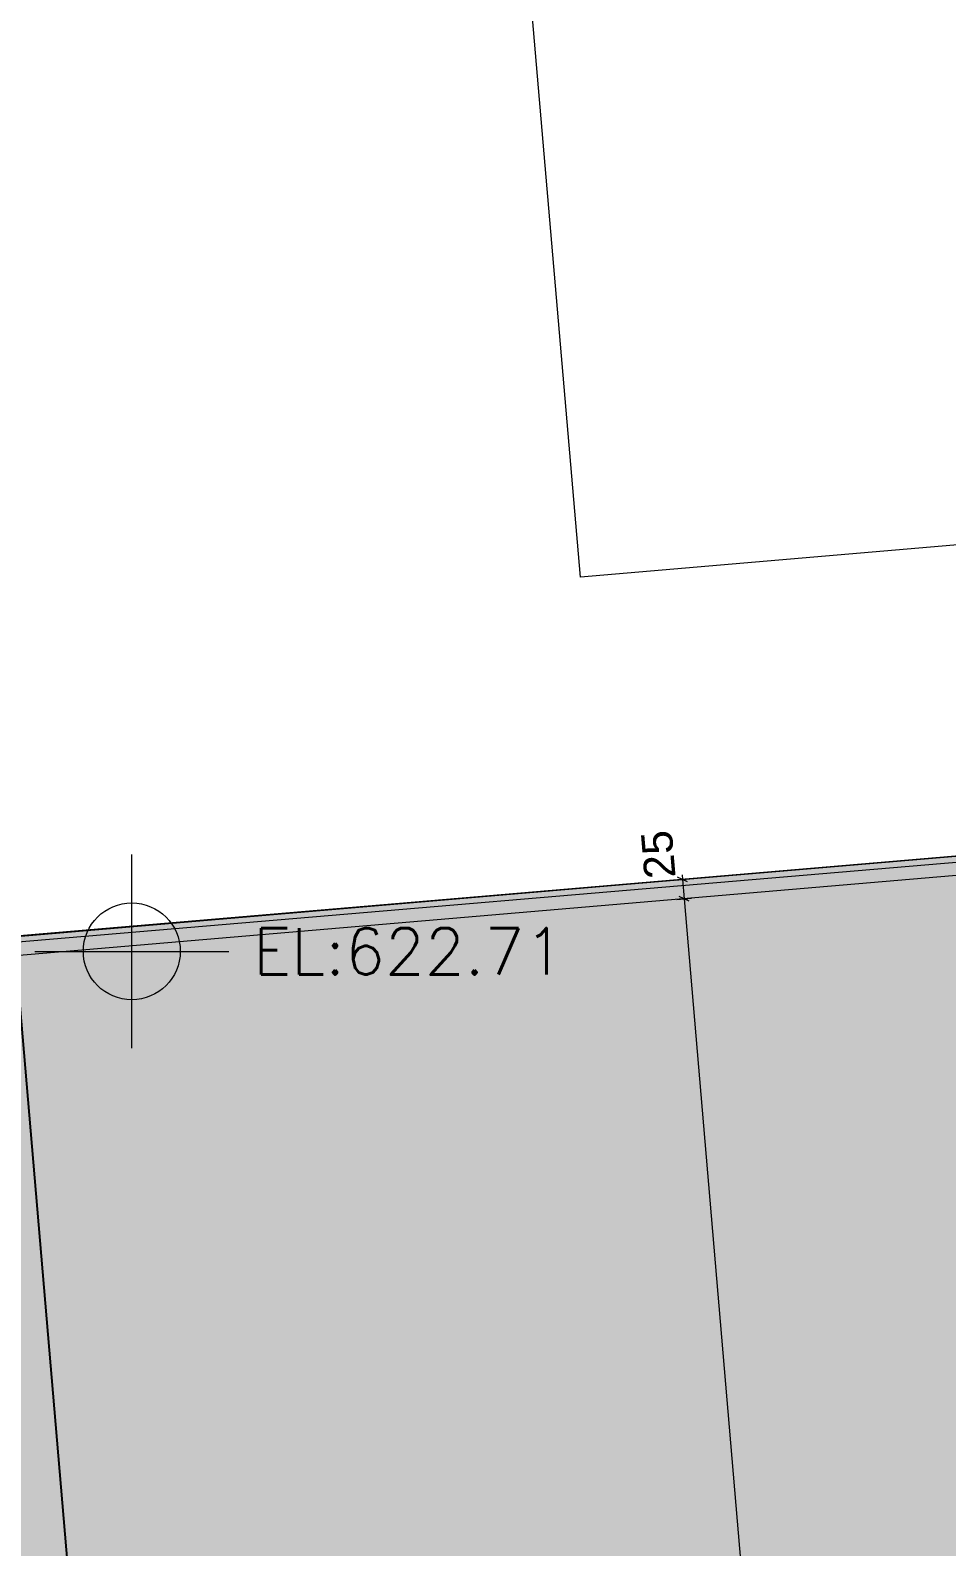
# Model space of a CAD drawing. Header units: metres. Extents: x 7516628 to 7516777, y 4692096 to 4692450.
# Drawn here: x 7516733.74 to 7516745.56, y 4692163.88 to 4692183.44 of the extents above; entities that cross this region are included whole.
import ezdxf

# ---------------------------------------------------------------- set-up
doc = ezdxf.new("R2010")
doc.units = ezdxf.units.M
for name, color, linetype, lineweight in [('dtm label', 1, 'Continuous', 0), ('New_2D Drafting - General_Pen_No__102', 254, 'Continuous', 0), ('New_2D Drafting - General_Pen_No__2', 8, 'Continuous', 0), ('New_Archicad Windows_Pen_No__103', 31, 'Continuous', 0), ('New_Archicad Windows_Pen_No__82', 253, 'Continuous', 0), ('New_Dimensioning - General', 7, 'Continuous', 0), ('New_Dimensioning - General_Pen_No__1', 7, 'Continuous', 0), ('New_Dimensioning - General_Pen_No__142', 8, 'Continuous', 0), ('New_Dimensioning - General_Pen_No__161', 251, 'Continuous', 0), ('New_Drawing & Figure_Pen_No__58', 12, 'Continuous', 0), ('New_Structural - Bearing', 7, 'Continuous', 0), ('New_Structural - Bearing_Pen_No__184', 254, 'Continuous', 0), ('New_Structural - Bearing_Pen_No__202', 254, 'Continuous', 0), ('projekt', 7, 'Continuous', 0)]:
    doc.layers.add(name, color=color, linetype=linetype, lineweight=lineweight)
doc.styles.add('GENERATED_STYLE_1', font='arial.ttf')
doc.styles.get("Standard").update_dxf_attribs({"font": 'simplex.shx'})
doc.dimstyles.new('GENERATED_STYLE__3', dxfattribs={"dimtxt": 400, "dimasz": 95, "dimexe": 0.18, "dimexo": 3, "dimgap": 0, "dimtad": 1, "dimdec": 0, "dimlfac": 0.1, "dimzin": 0, "dimdsep": 46, "dimtxsty": 'GENERATED_STYLE_1', "dimblk": 'ARROWHEAD_2', "dimblk1": 'ARROWHEAD_2', "dimblk2": 'ARROWHEAD_2', "dimcen": 0.09, "dimclrd": 251, "dimclre": 251, "dimclrt": 7, "dimadec": 0, "dimazin": 0, "dimtfac": 1, "dimtdec": 4, "dimtmove": 0, "dimatfit": 3, "dimfxl": 1, "dimtolj": 1, "dimtzin": 0, "dimarcsym": 0})
pattern_1 = [(44.99999999999998, (0, 0), (-176.7766952966368, 176.7766952966369), []), (44.99999999999998, (-35.35533905932736, 35.35533905932739), (-176.7766952966368, 176.7766952966369), []), (44.99999999999998, (-70.71067811865473, 70.71067811865478), (-176.7766952966368, 176.7766952966369), [])]

# ---------------------------------------------------------------- blocks, each defined once
blk = doc.blocks.new('Slab_34', base_point=(24946.81307598057, -157414.3028055928))
at = {"layer": 'New_Structural - Bearing_Pen_No__202', "color": 254, "linetype": 'Continuous', "lineweight": 0, "flags": 128}
blk.add_lwpolyline([(24946.81307598057, -157414.3028055928), (-14246.36230524265, -160751.8785554885), (-11624.40488738411, -191541.5428570309), (27568.77049383911, -188203.9671071348)], close=True, dxfattribs=at)
blk = doc.blocks.new('Slab_179', base_point=(929.9270420597167, -103250.7141945921))
at = {"layer": 'New_Structural - Bearing_Pen_No__184', "color": 254, "linetype": 'Continuous', "lineweight": 0, "flags": 128}
for points in [[(990.3850511454947, -103954.2253347954), (5725.814343538331, -159057.383894627), (13240.54690838602, -158411.1740644985), (24946.81307598057, -157414.3028055928), (27568.77049383911, -188203.9671071348), (8302.813301178503, -189844.5994595613), (-11624.40488738411, -191541.5428570309), (-14339.85881044918, -160734.7556926554), (-14447.66041431285, -160743.9357607504), (-8121.490284972423, -235053.8169531717)], [(32096.00296980443, -192587.9408645458), (31674.63460923773, -187854.3237732988), (31643.66013145809, -187506.359067999), (29018.99947532184, -153044.588447342), (28591.53398101625, -153081.3237756993), (12992.39023136488, -154421.8756456635), (11842.14941972368, -141037.2598247386)]]:
    blk.add_lwpolyline(points, dxfattribs=at)
blk = doc.blocks.new('Storefront Window with Transom 2 27_34')
at = {"layer": 'New_Archicad Windows_Pen_No__103', "linetype": 'Continuous', "lineweight": 13}
h = blk.add_hatch(dxfattribs=at)
h.set_pattern_fill('ALUMINIUM', color=31, style=0, pattern_type=2)
h.set_pattern_definition(pattern_1)
h.paths.add_polyline_path([(-9542.513876629055, 0), (-9542.513876629055, -80), (-9502.513876629057, -80), (-9502.513876629057, 0)])
h = blk.add_hatch(dxfattribs=at)
h.set_pattern_fill('ALUMINIUM', color=31, style=0, pattern_type=2)
h.set_pattern_definition(pattern_1)
h.paths.add_polyline_path([(9502.513876629057, 0), (9502.513876629057, -80), (9542.513876629055, -80), (9542.513876629055, 0)])
at = {"layer": 'New_Archicad Windows_Pen_No__82', "color": 253, "linetype": 'Continuous', "lineweight": 20}
for p, q in [((-9542.513876629055, 170), (9542.513876629055, 170)), ((-9542.513876629055, 0), (-9542.513876629055, 170)), ((-9542.513876629055, 0), (9542.513876629055, 0)), ((-9542.513876629055, 0), (-9542.513876629055, -80)), ((-9502.513876629057, 0), (-9542.513876629055, 0)), ((-9542.513876629055, -80), (-9542.513876629055, 0)), ((-9542.513876629055, -80), (-9542.513876629055, 0)), ((-9502.513876629057, -80), (-9502.513876629057, 0)), ((9502.513876629057, 0), (9502.513876629057, -80)), ((9542.513876629055, 0), (9502.513876629057, 0)), ((9542.513876629055, 0), (9542.513876629055, 170)), ((9542.513876629055, -80), (9542.513876629055, 0)), ((9542.513876629055, -80), (9542.513876629055, 0)), ((9542.513876629055, -80), (9542.513876629055, 0)), ((-9542.513876629055, -80), (9542.513876629055, -80)), ((-9542.513876629055, -80), (9542.513876629055, -80)), ((-9542.513876629055, -80), (-9502.513876629057, -80)), ((9502.513876629057, -80), (9542.513876629055, -80))]:
    blk.add_line(p, q, dxfattribs=at)
blk = doc.blocks.new('Wall_38', base_point=(24946.81307598057, -157414.3028055928))
at = {"layer": 'New_Archicad Windows_Pen_No__82', "color": 253, "linetype": 'Continuous', "lineweight": 20, "zscale": 1000, "rotation": 184.8673973608311}
blk.add_blockref('Storefront Window with Transom 2 27_34', (15196.40155636442, -158324.9087698325), dxfattribs=at)
blk = doc.blocks.new('*D936')
at = {"layer": 'New_Dimensioning - General_Pen_No__142', "color": 8, "linetype": 'Continuous', "lineweight": 13}
for p, q in [((14372.63737909629, -158350.9835393189), (14241.96464575552, -158289.6812943534)), ((14393.84987048458, -158600.0819740974), (14263.17713714381, -158538.7797291319))]:
    blk.add_line(p, q, dxfattribs=at)
at = {"layer": 'New_Dimensioning - General_Pen_No__161', "color": 251, "linetype": 'Continuous', "lineweight": 13}
for p, q in [((14213.88909938397, -158328.2871011067), (14400.71292546785, -158312.3777325655)), ((14302.11455828147, -158259.4278495328), (14307.30101242591, -158320.3324168361)), ((14307.30101242591, -158320.3324168361), (14328.51350381419, -158569.4308516147)), ((14235.10159077225, -158577.3855358852), (14421.92541685613, -158561.4761673441)), ((14328.51350381419, -158569.4308516147), (16908.04593889684, -188860.8982835998))]:
    blk.add_line(p, q, dxfattribs=at)
at = {"layer": 'New_Dimensioning - General_Pen_No__1', "color": 7, "lineweight": 13, "insert": (14224.52430826377, -158291.1257039824), "char_height": 400, "attachment_point": 7, "rotation": 94.86739736083119, "style": 'GENERATED_STYLE_1'}
blk.add_mtext('\\A1;25', dxfattribs=at)
blk = doc.blocks.new('ARROWHEAD_2')
at = {"color": 0, "linetype": 'Continuous', "lineweight": 0}
for p, q in [((0, 0), (-1, 0)), ((-0.3781315, -0.6550000000000001), (0.3781315, 0.6550000000000001))]:
    blk.add_line(p, q, dxfattribs=at)
blk = doc.blocks.new('*D937')
at = {"layer": 'New_Dimensioning - General_Pen_No__142', "color": 8, "linetype": 'Continuous', "lineweight": 13}
for p, q in [((14393.84987048458, -158600.0819740974), (14263.17713714381, -158538.7797291319)), ((16973.38230556723, -188891.5494060825), (16842.70957222646, -188830.247161117))]:
    blk.add_line(p, q, dxfattribs=at)
at = {"layer": 'New_Dimensioning - General_Pen_No__161', "color": 251, "linetype": 'Continuous', "lineweight": 13}
for p, q in [((14328.51350381419, -158569.4308516147), (16908.04593889684, -188860.8982835998)), ((16814.6340258549, -188868.8529678704), (17001.45785193878, -188852.9435993292)), ((16908.04593889684, -188860.8982835998), (16929.25843028513, -189109.9967183783))]:
    blk.add_line(p, q, dxfattribs=at)
at = {"layer": 'New_Dimensioning - General_Pen_No__1', "color": 7, "lineweight": 13, "char_height": 400, "attachment_point": 7, "rotation": 94.86739736083119, "style": 'GENERATED_STYLE_1'}
for s, insert in [('\\A1;3,040', (15596.80788586377, -174405.8613564483)), ('\\A1;25', (16825.2692347347, -188831.6915707461))]:
    blk.add_mtext(s, dxfattribs=dict(at, insert=insert))
blk = doc.blocks.new('A$C11597C86')
at = {"layer": 'New_2D Drafting - General_Pen_No__102', "linetype": 'Continuous', "lineweight": 0}
blk.add_hatch(color=7, dxfattribs=at).paths.add_polyline_path([(111791.5319318286, -156435.297154131), (150984.7073130518, -153097.7214042354), (153606.6647309104, -183887.3857057769), (114413.4893496871, -187224.961455673)])
at = {"layer": 'New_2D Drafting - General_Pen_No__2', "color": 8, "linetype": 'Continuous', "lineweight": 15, "flags": 128}
blk.add_lwpolyline([(111791.5319318286, -156435.297154131), (150984.7073130518, -153097.7214042354), (153606.6647309104, -183887.3857057769), (114413.4893496871, -187224.961455673)], close=True, dxfattribs=at)
at = {"layer": 'New_Drawing & Figure_Pen_No__58', "color": 12, "linetype": 'Continuous', "lineweight": 25, "flags": 128}
blk.add_lwpolyline([(114495.7950952617, 13454.44283728703), (117208.9944467275, 3548.743432192043), (121725.4372948551, -37343.69581730415), (137650.1284157035, -224401.8812631715)], dxfattribs=at)
at = {"layer": 'New_Structural - Bearing', "color": 254, "linetype": 'Continuous', "lineweight": 0}
for name, p in [('Slab_179', (126967.821279131, -98934.13279323466)), ('Slab_34', (150984.7073130518, -153097.7214042354))]:
    blk.add_blockref(name, p, dxfattribs=at)
at = {"layer": 'New_Structural - Bearing', "color": 8, "lineweight": 35}
blk.add_blockref('Wall_38', (150984.7073130518, -153097.7214042354), dxfattribs=at)
at = {"layer": 'New_Dimensioning - General', "color": 251, "linetype": 'Continuous', "lineweight": 13}
for base, p1, p2, picture, middle in [((140366.4077408855, -154252.8494502572), (131388.1196224402, -154766.5092791832), (131409.3321138285, -155015.6077139617), '*D936', (140037.3104496494, -153688.200083076)), ((142945.9401759681, -184544.3168822423), (131409.3321138285, -155015.6077139617), (133988.8645489105, -185307.0751459469), '*D937', (141378.5706747682, -169438.6282903107))]:
    dim = blk.add_linear_dim(base=base, p1=p1, p2=p2, angle=274.8673973609319, dimstyle='GENERATED_STYLE__3', dxfattribs=at)
    dim.commit()
    dim.dimension.update_dxf_attribs({"geometry": picture, "text_midpoint": middle, "dimtype": 128, "text_rotation": 94.86739736083119, "insert": (126037.8942370713, 4316.581401357427)})

msp = doc.modelspace()

# ---------------------------------------------------------------- block references
at = {"layer": 'projekt', "xscale": 0.001, "yscale": 0.001, "zscale": 0.001}
msp.add_blockref('A$C11597C86', (7516601.810596049, 4692326.488235551), dxfattribs=at)

# ---------------------------------------------------------------- next in the draw order: linework, layer by layer
at = {"layer": 'dtm label', "color": 1, "linetype": 'Continuous', "lineweight": 0}
for p, q in [((7516735.052282301, 4692170.30724997, 622.7084786839401), (7516735.052282301, 4692172.80724997, 622.7084786839401)), ((7516733.802282301, 4692171.557249969, 622.7084786839401), (7516736.302282301, 4692171.557249969, 622.7084786839401))]:
    msp.add_line(p, q, dxfattribs=at)
msp.add_circle((7516735.052282301, 4692171.557249969, 622.7084786839401), 0.625, dxfattribs=at)

# ---------------------------------------------------------------- next in the draw order: texts
at = {"layer": 'dtm label', "color": 1, "linetype": 'Continuous', "lineweight": 0, "insert": (7516736.619782301, 4692171.557249969, 622.7084786839401), "char_height": 0.6, "attachment_point": 4}
msp.add_mtext('EL:622.71', dxfattribs=at)

doc.saveas('drawing.dxf')
